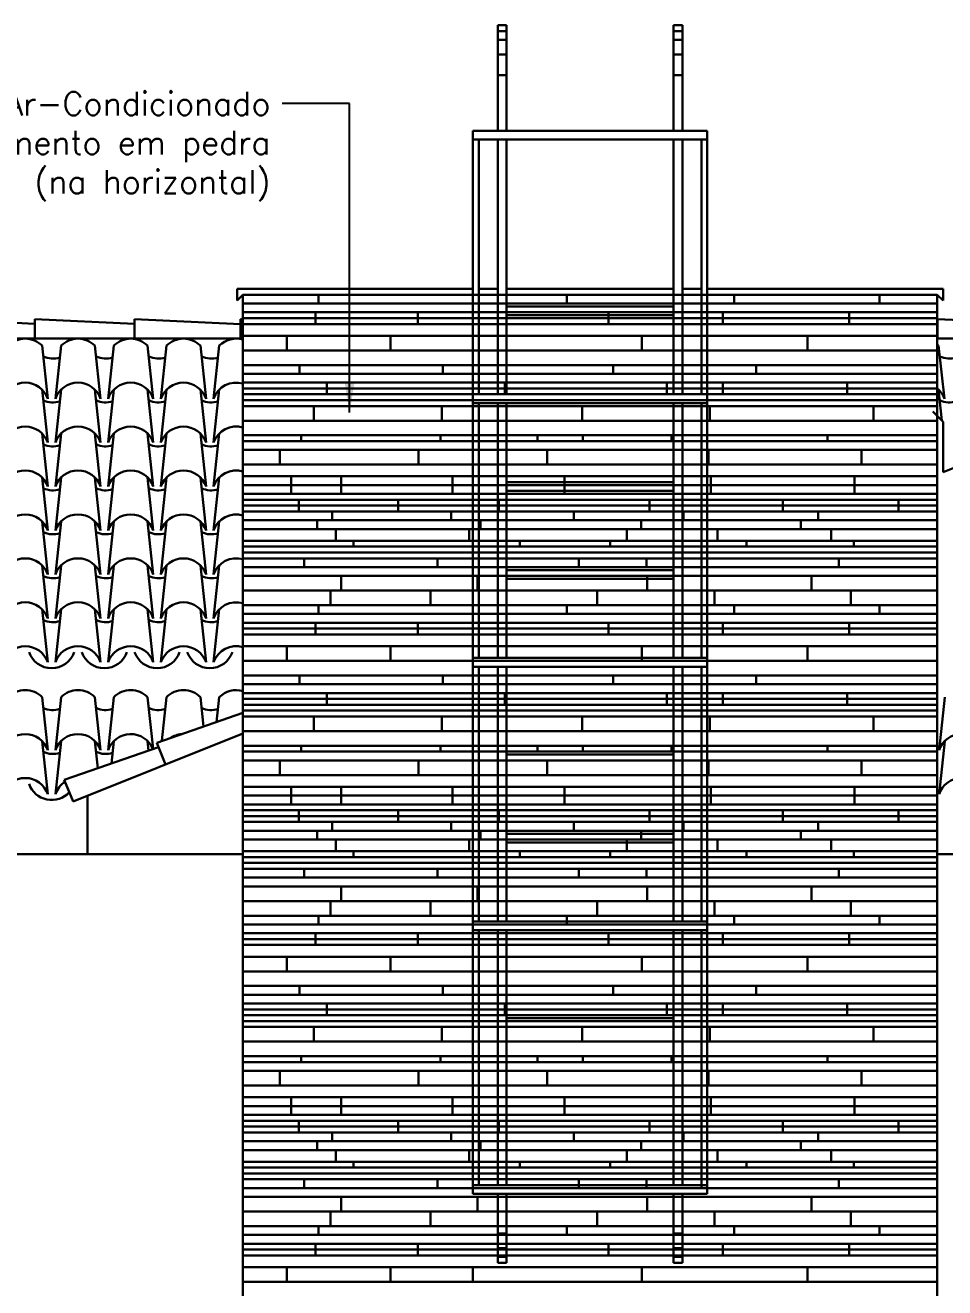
# Model space of a CAD drawing. Header units: millimetres. Extents: x -4228 to 27092, y -6721 to 984.
# Drawn here: x 23164.2 to 23478.1, y -2393 to -1962 of the extents above; entities that cross this region are included whole.
import ezdxf

# ---------------------------------------------------------------- set-up
doc = ezdxf.new("R2010")
doc.units = ezdxf.units.MM
doc.header["$LTSCALE"] = 50
for name, color, linetype in [('estruturametalica', 2, 'Continuous'), ('PAREDES3', 2, 'Continuous'), ('pedras', 2, 'Continuous'), ('PENA24', 24, 'Continuous'), ('PENA_01', 3, 'Continuous'), ('QLEADER', 7, 'Continuous'), ('telhas', 3, 'Continuous')]:
    doc.layers.add(name, color=color, linetype=linetype)
doc.styles.add('ROMANS', font='romans.shx')
doc.dimstyles.new('LEADER_50', dxfattribs={"dimscale": 0, "dimtxt": 8, "dimasz": 10, "dimexe": 10, "dimexo": 5, "dimgap": 4, "dimtad": 0, "dimdec": 0, "dimzin": 1, "dimdsep": 46, "dimtxsty": 'ROMANS', "dimcen": 10, "dimdle": 10, "dimclrd": 9, "dimclre": 9, "dimclrt": 7, "dimaunit": 1, "dimadec": 0, "dimazin": 0, "dimtm": 1e-09, "dimtfac": 1, "dimtdec": 0, "dimtmove": 2, "dimatfit": 3, "dimfxl": 1, "dimtolj": 1, "dimtzin": 0, "dimarcsym": 0})

msp = doc.modelspace()

# ---------------------------------------------------------------- linework, layer by layer
at = {"layer": 'estruturametalica', "color": 3, "linetype": 'Continuous', "lineweight": 30}
for p, q in [((23477.52, -2097.35), (23473.99, -2093.81)), ((23477.52, -2097.35), (23477.52, -2114.55)), ((23492.66, -2108.49), (23477.52, -2114.55))]:
    msp.add_line(p, q, dxfattribs=at)
at = {"layer": 'PAREDES3', "color": 3, "linetype": 'Continuous', "lineweight": 30}
for p, q in [((23236.52, -2051.96), (23317.02, -2051.96)), ((23238.52, -2053.96), (23238.52, -2244.96)), ((23238.52, -2053.96), (23317.02, -2053.96)), ((23319.02, -2051.96), (23325.52, -2051.96)), ((23319.02, -2053.96), (23325.52, -2053.96)), ((23328.52, -2051.96), (23385.52, -2051.96)), ((23328.52, -2053.96), (23385.52, -2053.96)), ((23388.52, -2051.96), (23395.02, -2051.96)), ((23388.52, -2053.96), (23395.02, -2053.96)), ((23397.02, -2051.96), (23477.52, -2051.96)), ((23397.02, -2053.96), (23475.52, -2053.96)), ((23475.52, -2053.96), (23475.52, -2416.42)), ((23238.52, -2244.96), (23238.52, -2478.85)), ((23475.52, -2244.96), (24080.52, -2244.96))]:
    msp.add_line(p, q, dxfattribs=at)
at = {"layer": 'pedras', "color": 53, "linetype": 'Continuous', "lineweight": 30}
for p, q in [((23238.52, -2053.96), (23475.52, -2053.96)), ((23264.32, -2056.96), (23264.32, -2053.96)), ((23349.09, -2056.96), (23349.09, -2053.96)), ((23406.2, -2056.96), (23406.2, -2053.96)), ((23455.82, -2056.96), (23455.82, -2053.96)), ((23238.52, -2056.96), (23475.52, -2056.96)), ((23238.52, -2059.96), (23475.52, -2059.96)), ((23263.29, -2063.96), (23263.29, -2059.96)), ((23298.18, -2063.96), (23298.18, -2059.96)), ((23363.3, -2063.96), (23363.3, -2059.96)), ((23402.33, -2063.96), (23402.33, -2059.96)), ((23445.49, -2063.96), (23445.49, -2059.96)), ((23238.52, -2061.96), (23475.52, -2061.96)), ((23238.52, -2063.96), (23475.52, -2063.96)), ((23238.52, -2067.96), (23475.52, -2067.96)), ((23253.47, -2072.96), (23253.47, -2067.96)), ((23288.87, -2072.96), (23288.87, -2067.96)), ((23317.04, -2072.96), (23317.04, -2067.96)), ((23374.67, -2072.96), (23374.67, -2067.96)), ((23431.27, -2072.96), (23431.27, -2067.96)), ((23238.52, -2072.96), (23475.52, -2072.96)), ((23238.52, -2077.96), (23475.52, -2077.96)), ((23238.52, -2080.96), (23475.52, -2080.96)), ((23257.86, -2080.96), (23257.86, -2077.96)), ((23306.71, -2080.96), (23306.71, -2077.96)), ((23364.85, -2080.96), (23364.85, -2077.96)), ((23413.7, -2080.96), (23413.7, -2077.96)), ((23238.52, -2083.96), (23475.52, -2083.96)), ((23238.52, -2085.96), (23475.52, -2085.96)), ((23267.16, -2087.96), (23267.16, -2083.96)), ((23327.9, -2087.96), (23327.9, -2083.96)), ((23383.2, -2087.96), (23383.2, -2083.96)), ((23402.33, -2087.96), (23402.33, -2083.96)), ((23444.71, -2087.96), (23444.71, -2083.96)), ((23238.52, -2087.96), (23475.52, -2087.96)), ((23238.52, -2089.96), (23475.52, -2089.96)), ((23238.52, -2091.96), (23475.52, -2091.96)), ((23262.77, -2096.96), (23262.77, -2091.96)), ((23306.45, -2096.96), (23306.45, -2091.96)), ((23354.26, -2096.96), (23354.26, -2091.96)), ((23397.93, -2096.96), (23397.93, -2091.96)), ((23453.76, -2096.96), (23453.76, -2091.96)), ((23238.52, -2096.96), (23475.52, -2096.96)), ((23238.52, -2101.96), (23475.52, -2101.96)), ((23258.38, -2103.96), (23258.38, -2101.96)), ((23305.93, -2103.96), (23305.93, -2101.96)), ((23339.01, -2103.96), (23339.01, -2101.96)), ((23354.52, -2103.96), (23354.52, -2101.96)), ((23384.75, -2103.96), (23384.75, -2101.96)), ((23437.99, -2103.96), (23437.99, -2101.96)), ((23238.52, -2103.96), (23475.52, -2103.96)), ((23238.52, -2106.96), (23475.52, -2106.96)), ((23251.14, -2111.96), (23251.14, -2106.96)), ((23298.44, -2111.96), (23298.44, -2106.96)), ((23342.37, -2111.96), (23342.37, -2106.96)), ((23397.42, -2111.96), (23397.42, -2106.96)), ((23449.62, -2111.96), (23449.62, -2106.96)), ((23238.52, -2111.96), (23475.52, -2111.96)), ((23238.52, -2115.96), (23475.52, -2115.96)), ((23255.02, -2121.96), (23255.02, -2115.96)), ((23272.08, -2121.96), (23272.08, -2115.96)), ((23310.07, -2121.96), (23310.07, -2115.96)), ((23348.31, -2121.96), (23348.31, -2115.96)), ((23398.19, -2121.96), (23398.19, -2115.96)), ((23447.3, -2121.96), (23447.3, -2115.96)), ((23238.52, -2118.96), (23475.52, -2118.96)), ((23238.52, -2121.96), (23475.52, -2121.96)), ((23238.52, -2123.96), (23475.52, -2123.96)), ((23257.6, -2127.96), (23257.6, -2123.96)), ((23291.46, -2127.96), (23291.46, -2123.96)), ((23325.83, -2127.96), (23325.83, -2123.96)), ((23377.26, -2127.96), (23377.26, -2123.96)), ((23422.74, -2127.96), (23422.74, -2123.96)), ((23462.28, -2127.96), (23462.28, -2123.96)), ((23238.52, -2125.96), (23475.52, -2125.96)), ((23238.52, -2127.96), (23475.52, -2127.96)), ((23268.97, -2130.96), (23268.97, -2127.96)), ((23309.55, -2130.96), (23309.55, -2127.96)), ((23351.42, -2130.96), (23351.42, -2127.96)), ((23388.89, -2130.96), (23388.89, -2127.96)), ((23434.89, -2130.96), (23434.89, -2127.96)), ((23238.52, -2130.96), (23475.52, -2130.96)), ((23263.81, -2133.96), (23263.81, -2130.96)), ((23319.63, -2133.96), (23319.63, -2130.96)), ((23374.42, -2133.96), (23374.42, -2130.96)), ((23428.95, -2133.96), (23428.95, -2130.96)), ((23238.52, -2133.96), (23475.52, -2133.96)), ((23270.27, -2137.96), (23270.27, -2133.96)), ((23315.75, -2137.96), (23315.75, -2133.96)), ((23369.51, -2137.96), (23369.51, -2133.96)), ((23400.52, -2137.96), (23400.52, -2133.96)), ((23439.28, -2137.96), (23439.28, -2133.96)), ((23238.52, -2137.96), (23475.52, -2137.96)), ((23238.52, -2139.96), (23475.52, -2139.96)), ((23238.52, -2141.96), (23475.52, -2141.96)), ((23276.21, -2139.96), (23276.21, -2137.96)), ((23333.07, -2139.96), (23333.07, -2137.96)), ((23363.82, -2139.96), (23363.82, -2137.96)), ((23410.34, -2139.96), (23410.34, -2137.96)), ((23447.04, -2139.96), (23447.04, -2137.96)), ((23238.52, -2143.96), (23475.52, -2143.96)), ((23259.41, -2146.96), (23259.41, -2143.96)), ((23304.9, -2146.96), (23304.9, -2143.96)), ((23353.22, -2146.96), (23353.22, -2143.96)), ((23376.23, -2146.96), (23376.23, -2143.96)), ((23395.09, -2146.96), (23395.09, -2143.96)), ((23441.87, -2146.96), (23441.87, -2143.96)), ((23238.52, -2146.96), (23475.52, -2146.96)), ((23238.52, -2149.96), (23475.52, -2149.96)), ((23272.08, -2154.96), (23272.08, -2149.96)), ((23318.59, -2154.96), (23318.59, -2149.96)), ((23376.48, -2154.96), (23376.48, -2149.96)), ((23432.56, -2154.96), (23432.56, -2149.96)), ((23238.52, -2154.96), (23475.52, -2154.96)), ((23268.46, -2159.96), (23268.46, -2154.96)), ((23302.57, -2159.96), (23302.57, -2154.96)), ((23359.43, -2159.96), (23359.43, -2154.96)), ((23399.48, -2159.96), (23399.48, -2154.96)), ((23446, -2159.96), (23446, -2154.96)), ((23238.52, -2159.96), (23475.52, -2159.96)), ((23238.52, -2162.96), (23475.52, -2162.96)), ((23264.32, -2162.96), (23264.32, -2159.96)), ((23349.09, -2162.96), (23349.09, -2159.96)), ((23406.2, -2162.96), (23406.2, -2159.96)), ((23455.82, -2162.96), (23455.82, -2159.96)), ((23238.52, -2165.96), (23475.52, -2165.96)), ((23238.52, -2167.96), (23475.52, -2167.96)), ((23263.29, -2169.96), (23263.29, -2165.96)), ((23298.18, -2169.96), (23298.18, -2165.96)), ((23363.3, -2169.96), (23363.3, -2165.96)), ((23402.33, -2169.96), (23402.33, -2165.96)), ((23445.49, -2169.96), (23445.49, -2165.96)), ((23238.52, -2169.96), (23475.52, -2169.96)), ((23238.52, -2173.96), (23475.52, -2173.96)), ((23253.47, -2178.96), (23253.47, -2173.96)), ((23288.87, -2178.96), (23288.87, -2173.96)), ((23317.04, -2178.96), (23317.04, -2173.96)), ((23374.67, -2178.96), (23374.67, -2173.96)), ((23431.27, -2178.96), (23431.27, -2173.96)), ((23238.52, -2178.96), (23475.52, -2178.96)), ((23238.52, -2183.96), (23475.52, -2183.96)), ((23257.86, -2186.96), (23257.86, -2183.96)), ((23306.71, -2186.96), (23306.71, -2183.96)), ((23364.85, -2186.96), (23364.85, -2183.96)), ((23413.7, -2186.96), (23413.7, -2183.96)), ((23238.52, -2186.96), (23475.52, -2186.96)), ((23238.52, -2189.96), (23475.52, -2189.96)), ((23238.52, -2191.96), (23475.52, -2191.96)), ((23267.16, -2193.96), (23267.16, -2189.96)), ((23327.9, -2193.96), (23327.9, -2189.96)), ((23383.2, -2193.96), (23383.2, -2189.96)), ((23402.33, -2193.96), (23402.33, -2189.96)), ((23444.71, -2193.96), (23444.71, -2189.96)), ((23238.52, -2193.96), (23475.52, -2193.96)), ((23238.52, -2195.96), (23475.52, -2195.96)), ((23238.52, -2197.96), (23475.52, -2197.96)), ((23262.77, -2202.96), (23262.77, -2197.96)), ((23306.45, -2202.96), (23306.45, -2197.96)), ((23354.26, -2202.96), (23354.26, -2197.96)), ((23397.93, -2202.96), (23397.93, -2197.96)), ((23453.76, -2202.96), (23453.76, -2197.96)), ((23238.52, -2202.96), (23475.52, -2202.96)), ((23238.52, -2207.96), (23475.52, -2207.96)), ((23238.52, -2209.96), (23475.52, -2209.96)), ((23258.38, -2209.96), (23258.38, -2207.96)), ((23305.93, -2209.96), (23305.93, -2207.96)), ((23339.01, -2209.96), (23339.01, -2207.96)), ((23354.52, -2209.96), (23354.52, -2207.96)), ((23384.75, -2209.96), (23384.75, -2207.96)), ((23437.99, -2209.96), (23437.99, -2207.96)), ((23238.52, -2212.96), (23475.52, -2212.96)), ((23251.14, -2217.96), (23251.14, -2212.96)), ((23298.44, -2217.96), (23298.44, -2212.96)), ((23342.37, -2217.96), (23342.37, -2212.96)), ((23397.42, -2217.96), (23397.42, -2212.96)), ((23449.62, -2217.96), (23449.62, -2212.96)), ((23238.52, -2217.96), (23475.52, -2217.96)), ((23238.52, -2221.96), (23475.52, -2221.96)), ((23255.02, -2227.96), (23255.02, -2221.96)), ((23272.08, -2227.96), (23272.08, -2221.96)), ((23310.07, -2227.96), (23310.07, -2221.96)), ((23348.31, -2227.96), (23348.31, -2221.96)), ((23398.19, -2227.96), (23398.19, -2221.96)), ((23447.3, -2227.96), (23447.3, -2221.96)), ((23238.52, -2224.96), (23475.52, -2224.96)), ((23238.52, -2227.96), (23475.52, -2227.96)), ((23238.52, -2229.96), (23475.52, -2229.96)), ((23238.52, -2231.96), (23475.52, -2231.96)), ((23257.6, -2233.96), (23257.6, -2229.96)), ((23291.46, -2233.96), (23291.46, -2229.96)), ((23325.83, -2233.96), (23325.83, -2229.96)), ((23377.26, -2233.96), (23377.26, -2229.96)), ((23422.74, -2233.96), (23422.74, -2229.96)), ((23462.28, -2233.96), (23462.28, -2229.96)), ((23238.52, -2233.96), (23475.52, -2233.96)), ((23238.52, -2236.96), (23475.52, -2236.96)), ((23263.81, -2239.96), (23263.81, -2236.96)), ((23268.97, -2236.96), (23268.97, -2233.96)), ((23309.55, -2236.96), (23309.55, -2233.96)), ((23319.63, -2239.96), (23319.63, -2236.96)), ((23351.42, -2236.96), (23351.42, -2233.96)), ((23374.42, -2239.96), (23374.42, -2236.96)), ((23388.89, -2236.96), (23388.89, -2233.96)), ((23428.95, -2239.96), (23428.95, -2236.96)), ((23434.89, -2236.96), (23434.89, -2233.96)), ((23238.52, -2239.96), (23475.52, -2239.96)), ((23270.27, -2243.96), (23270.27, -2239.96)), ((23315.75, -2243.96), (23315.75, -2239.96)), ((23369.51, -2243.96), (23369.51, -2239.96)), ((23400.52, -2243.96), (23400.52, -2239.96)), ((23439.28, -2243.96), (23439.28, -2239.96)), ((23238.52, -2243.96), (23475.52, -2243.96)), ((23276.21, -2245.96), (23276.21, -2243.96)), ((23333.07, -2245.96), (23333.07, -2243.96)), ((23363.82, -2245.96), (23363.82, -2243.96)), ((23410.34, -2245.96), (23410.34, -2243.96)), ((23447.04, -2245.96), (23447.04, -2243.96)), ((23238.52, -2245.96), (23475.52, -2245.96)), ((23238.52, -2247.96), (23475.52, -2247.96)), ((23238.52, -2249.96), (23475.52, -2249.96)), ((23238.52, -2252.96), (23475.52, -2252.96)), ((23259.41, -2252.96), (23259.41, -2249.96)), ((23304.9, -2252.96), (23304.9, -2249.96)), ((23353.22, -2252.96), (23353.22, -2249.96)), ((23376.23, -2252.96), (23376.23, -2249.96)), ((23395.09, -2252.96), (23395.09, -2249.96)), ((23441.87, -2252.96), (23441.87, -2249.96)), ((23238.52, -2255.96), (23475.52, -2255.96)), ((23272.08, -2260.96), (23272.08, -2255.96)), ((23318.59, -2260.96), (23318.59, -2255.96)), ((23376.48, -2260.96), (23376.48, -2255.96)), ((23432.56, -2260.96), (23432.56, -2255.96)), ((23238.52, -2260.96), (23475.52, -2260.96)), ((23268.46, -2265.96), (23268.46, -2260.96)), ((23302.57, -2265.96), (23302.57, -2260.96)), ((23359.43, -2265.96), (23359.43, -2260.96)), ((23399.48, -2265.96), (23399.48, -2260.96)), ((23446, -2265.96), (23446, -2260.96)), ((23238.52, -2265.96), (23475.52, -2265.96)), ((23264.32, -2268.96), (23264.32, -2265.96)), ((23349.09, -2268.96), (23349.09, -2265.96)), ((23406.2, -2268.96), (23406.2, -2265.96)), ((23455.82, -2268.96), (23455.82, -2265.96)), ((23238.52, -2268.96), (23475.52, -2268.96)), ((23238.52, -2271.96), (23475.52, -2271.96)), ((23238.52, -2273.96), (23475.52, -2273.96)), ((23263.29, -2275.96), (23263.29, -2271.96)), ((23298.18, -2275.96), (23298.18, -2271.96)), ((23363.3, -2275.96), (23363.3, -2271.96)), ((23402.33, -2275.96), (23402.33, -2271.96)), ((23445.49, -2275.96), (23445.49, -2271.96)), ((23238.52, -2275.96), (23475.52, -2275.96)), ((23238.52, -2279.96), (23475.52, -2279.96)), ((23253.47, -2284.96), (23253.47, -2279.96)), ((23288.87, -2284.96), (23288.87, -2279.96)), ((23317.04, -2284.96), (23317.04, -2279.96)), ((23374.67, -2284.96), (23374.67, -2279.96)), ((23431.27, -2284.96), (23431.27, -2279.96)), ((23238.52, -2284.96), (23475.52, -2284.96)), ((23238.52, -2289.96), (23475.52, -2289.96)), ((23238.52, -2292.96), (23475.52, -2292.96)), ((23257.86, -2292.96), (23257.86, -2289.96)), ((23306.71, -2292.96), (23306.71, -2289.96)), ((23364.85, -2292.96), (23364.85, -2289.96)), ((23413.7, -2292.96), (23413.7, -2289.96)), ((23238.52, -2295.96), (23475.52, -2295.96)), ((23267.16, -2299.96), (23267.16, -2295.96)), ((23327.9, -2299.96), (23327.9, -2295.96)), ((23383.2, -2299.96), (23383.2, -2295.96)), ((23402.33, -2299.96), (23402.33, -2295.96)), ((23444.71, -2299.96), (23444.71, -2295.96)), ((23238.52, -2297.96), (23475.52, -2297.96)), ((23238.52, -2299.96), (23475.52, -2299.96)), ((23238.52, -2301.96), (23475.52, -2301.96)), ((23238.52, -2303.96), (23475.52, -2303.96)), ((23262.77, -2308.96), (23262.77, -2303.96)), ((23306.45, -2308.96), (23306.45, -2303.96)), ((23354.26, -2308.96), (23354.26, -2303.96)), ((23397.93, -2308.96), (23397.93, -2303.96)), ((23453.76, -2308.96), (23453.76, -2303.96)), ((23238.52, -2308.96), (23475.52, -2308.96)), ((23238.52, -2313.96), (23475.52, -2313.96)), ((23258.38, -2315.96), (23258.38, -2313.96)), ((23305.93, -2315.96), (23305.93, -2313.96)), ((23339.01, -2315.96), (23339.01, -2313.96)), ((23354.52, -2315.96), (23354.52, -2313.96)), ((23384.75, -2315.96), (23384.75, -2313.96)), ((23437.99, -2315.96), (23437.99, -2313.96)), ((23238.52, -2315.96), (23475.52, -2315.96)), ((23238.52, -2318.96), (23475.52, -2318.96)), ((23251.14, -2323.96), (23251.14, -2318.96)), ((23298.44, -2323.96), (23298.44, -2318.96)), ((23342.37, -2323.96), (23342.37, -2318.96)), ((23397.42, -2323.96), (23397.42, -2318.96)), ((23449.62, -2323.96), (23449.62, -2318.96)), ((23238.52, -2323.96), (23475.52, -2323.96)), ((23238.52, -2327.96), (23475.52, -2327.96)), ((23238.52, -2330.96), (23475.52, -2330.96)), ((23255.02, -2333.96), (23255.02, -2327.96)), ((23272.08, -2333.96), (23272.08, -2327.96)), ((23310.07, -2333.96), (23310.07, -2327.96)), ((23348.31, -2333.96), (23348.31, -2327.96)), ((23398.19, -2333.96), (23398.19, -2327.96)), ((23447.3, -2333.96), (23447.3, -2327.96)), ((23238.52, -2333.96), (23475.52, -2333.96)), ((23238.52, -2335.96), (23475.52, -2335.96)), ((23257.6, -2339.96), (23257.6, -2335.96)), ((23291.46, -2339.96), (23291.46, -2335.96)), ((23325.83, -2339.96), (23325.83, -2335.96)), ((23377.26, -2339.96), (23377.26, -2335.96)), ((23422.74, -2339.96), (23422.74, -2335.96)), ((23462.28, -2339.96), (23462.28, -2335.96)), ((23238.52, -2337.96), (23475.52, -2337.96)), ((23238.52, -2339.96), (23475.52, -2339.96)), ((23268.97, -2342.96), (23268.97, -2339.96)), ((23309.55, -2342.96), (23309.55, -2339.96)), ((23351.42, -2342.96), (23351.42, -2339.96)), ((23388.89, -2342.96), (23388.89, -2339.96)), ((23434.89, -2342.96), (23434.89, -2339.96)), ((23238.52, -2342.96), (23475.52, -2342.96)), ((23263.81, -2345.96), (23263.81, -2342.96)), ((23319.63, -2345.96), (23319.63, -2342.96)), ((23374.42, -2345.96), (23374.42, -2342.96)), ((23428.95, -2345.96), (23428.95, -2342.96)), ((23238.52, -2345.96), (23475.52, -2345.96)), ((23270.27, -2349.96), (23270.27, -2345.96)), ((23315.75, -2349.96), (23315.75, -2345.96)), ((23369.51, -2349.96), (23369.51, -2345.96)), ((23400.52, -2349.96), (23400.52, -2345.96)), ((23439.28, -2349.96), (23439.28, -2345.96)), ((23238.52, -2349.96), (23475.52, -2349.96)), ((23238.52, -2351.96), (23475.52, -2351.96)), ((23276.21, -2351.96), (23276.21, -2349.96)), ((23333.07, -2351.96), (23333.07, -2349.96)), ((23363.82, -2351.96), (23363.82, -2349.96)), ((23410.34, -2351.96), (23410.34, -2349.96)), ((23447.04, -2351.96), (23447.04, -2349.96)), ((23238.52, -2353.96), (23475.52, -2353.96)), ((23238.52, -2355.96), (23475.52, -2355.96)), ((23259.41, -2358.96), (23259.41, -2355.96)), ((23304.9, -2358.96), (23304.9, -2355.96)), ((23353.22, -2358.96), (23353.22, -2355.96)), ((23376.23, -2358.96), (23376.23, -2355.96)), ((23395.09, -2358.96), (23395.09, -2355.96)), ((23441.87, -2358.96), (23441.87, -2355.96)), ((23238.52, -2358.96), (23475.52, -2358.96)), ((23238.52, -2361.96), (23475.52, -2361.96)), ((23272.08, -2366.96), (23272.08, -2361.96)), ((23318.59, -2366.96), (23318.59, -2361.96)), ((23376.48, -2366.96), (23376.48, -2361.96)), ((23432.56, -2366.96), (23432.56, -2361.96)), ((23238.52, -2366.96), (23475.52, -2366.96)), ((23268.46, -2371.96), (23268.46, -2366.96)), ((23302.57, -2371.96), (23302.57, -2366.96)), ((23359.43, -2371.96), (23359.43, -2366.96)), ((23399.48, -2371.96), (23399.48, -2366.96)), ((23446, -2371.96), (23446, -2366.96)), ((23238.52, -2371.96), (23475.52, -2371.96)), ((23264.32, -2374.96), (23264.32, -2371.96)), ((23349.09, -2374.96), (23349.09, -2371.96)), ((23406.2, -2374.96), (23406.2, -2371.96)), ((23455.82, -2374.96), (23455.82, -2371.96)), ((23238.52, -2374.96), (23475.52, -2374.96)), ((23238.52, -2377.96), (23475.52, -2377.96)), ((23263.29, -2381.96), (23263.29, -2377.96)), ((23298.18, -2381.96), (23298.18, -2377.96)), ((23363.3, -2381.96), (23363.3, -2377.96)), ((23402.33, -2381.96), (23402.33, -2377.96)), ((23445.49, -2381.96), (23445.49, -2377.96)), ((23238.52, -2379.96), (23475.52, -2379.96)), ((23238.52, -2381.96), (23475.52, -2381.96)), ((23238.52, -2385.96), (23475.52, -2385.96)), ((23253.47, -2390.96), (23253.47, -2385.96)), ((23288.87, -2390.96), (23288.87, -2385.96)), ((23317.04, -2390.96), (23317.04, -2385.96)), ((23374.67, -2390.96), (23374.67, -2385.96)), ((23431.27, -2390.96), (23431.27, -2385.96)), ((23238.52, -2390.96), (23475.52, -2390.96))]:
    msp.add_line(p, q, dxfattribs=at)
at = {"layer": 'PENA24', "color": 3, "lineweight": 30}
for p, q in [((23169.98, -2071.35), (23171.92, -2089.46)), ((23176.46, -2071.35), (23174.52, -2089.46)), ((23187.98, -2071.35), (23189.92, -2089.46)), ((23194.46, -2071.35), (23192.52, -2089.46)), ((23205.98, -2071.35), (23207.92, -2089.46)), ((23212.46, -2071.35), (23210.52, -2089.46)), ((23223.98, -2071.35), (23225.92, -2089.46)), ((23230.46, -2071.35), (23228.52, -2089.46)), ((23475.98, -2071.35), (23477.92, -2089.46)), ((23169.98, -2086.35), (23171.92, -2104.46)), ((23176.46, -2086.35), (23174.52, -2104.46)), ((23187.98, -2086.35), (23189.92, -2104.46)), ((23194.46, -2086.35), (23192.52, -2104.46)), ((23205.98, -2086.35), (23207.92, -2104.46)), ((23212.46, -2086.35), (23210.52, -2104.46)), ((23223.98, -2086.35), (23225.92, -2104.46)), ((23230.46, -2086.35), (23228.52, -2104.46)), ((23475.98, -2086.35), (23477.12, -2096.94)), ((23169.98, -2101.35), (23171.92, -2119.46)), ((23176.46, -2101.35), (23174.52, -2119.46)), ((23187.98, -2101.35), (23189.92, -2119.46)), ((23194.46, -2101.35), (23192.52, -2119.46)), ((23205.98, -2101.35), (23207.92, -2119.46)), ((23212.46, -2101.35), (23210.52, -2119.46)), ((23223.98, -2101.35), (23225.92, -2119.46)), ((23230.46, -2101.35), (23228.52, -2119.46)), ((23169.98, -2116.35), (23171.92, -2134.46)), ((23176.46, -2116.35), (23174.52, -2134.46)), ((23187.98, -2116.35), (23189.92, -2134.46)), ((23194.46, -2116.35), (23192.52, -2134.46)), ((23205.98, -2116.35), (23207.92, -2134.46)), ((23212.46, -2116.35), (23210.52, -2134.46)), ((23223.98, -2116.35), (23225.92, -2134.46)), ((23230.46, -2116.35), (23228.52, -2134.46)), ((23169.98, -2131.35), (23171.92, -2149.46)), ((23176.46, -2131.35), (23174.52, -2149.46)), ((23187.98, -2131.35), (23189.92, -2149.46)), ((23194.46, -2131.35), (23192.52, -2149.46)), ((23205.98, -2131.35), (23207.92, -2149.46)), ((23212.46, -2131.35), (23210.52, -2149.46)), ((23223.98, -2131.35), (23225.92, -2149.46)), ((23230.46, -2131.35), (23228.52, -2149.46)), ((23169.98, -2146.35), (23171.92, -2164.46)), ((23176.46, -2146.35), (23174.52, -2164.46)), ((23187.98, -2146.35), (23189.92, -2164.46)), ((23194.46, -2146.35), (23192.52, -2164.46)), ((23205.98, -2146.35), (23207.92, -2164.46)), ((23212.46, -2146.35), (23210.52, -2164.46)), ((23223.98, -2146.35), (23225.92, -2164.46)), ((23230.46, -2146.35), (23228.52, -2164.46)), ((23169.98, -2161.35), (23171.92, -2179.46)), ((23176.46, -2161.35), (23174.52, -2179.46)), ((23187.98, -2161.35), (23189.92, -2179.46)), ((23194.46, -2161.35), (23192.52, -2179.46)), ((23205.98, -2161.35), (23207.92, -2179.46)), ((23212.46, -2161.35), (23210.52, -2179.46)), ((23223.98, -2161.35), (23225.92, -2179.46)), ((23230.46, -2161.35), (23228.52, -2179.46)), ((23169.98, -2191.35), (23171.92, -2209.46)), ((23176.46, -2191.35), (23174.52, -2209.46)), ((23187.98, -2191.35), (23189.92, -2209.46)), ((23194.46, -2191.35), (23192.52, -2209.46)), ((23205.98, -2191.35), (23207.88, -2209.05)), ((23212.46, -2191.35), (23210.86, -2206.31)), ((23223.98, -2191.35), (23225.06, -2201.4)), ((23230.46, -2191.35), (23229.55, -2199.84)), ((23478.06, -2191.35), (23476.12, -2209.46)), ((23169.98, -2206.35), (23171.92, -2224.46)), ((23176.46, -2206.35), (23174.52, -2224.46)), ((23187.98, -2206.35), (23188.97, -2215.59)), ((23194.46, -2206.35), (23193.64, -2213.97)), ((23205.98, -2206.35), (23206.33, -2209.58)), ((23478.06, -2206.35), (23476.12, -2224.46))]:
    msp.add_line(p, q, dxfattribs=at)
for centre, radius, start, end in [((23164.22, -2077.1), 8.14, 44.9328, 135.0672), ((23182.22, -2077.1), 8.14, 44.9328, 135.0672), ((23200.22, -2077.1), 8.14, 44.9328, 135.0672), ((23218.22, -2077.1), 8.14, 44.9328, 135.0672), ((23236.22, -2077.1), 8.14, 73.5872, 135.0672), ((23470.22, -2077.1), 8.14, 44.9328, 49.375), ((23173.65, -2068.32), 7.44, 243.9234, 288.6886), ((23191.65, -2068.32), 7.44, 243.9234, 288.6886), ((23209.65, -2068.32), 7.44, 243.9234, 288.6886), ((23227.65, -2068.32), 7.44, 243.9234, 288.6886), ((23479.65, -2068.32), 7.44, 243.9234, 288.6886), ((23164.22, -2092.1), 8.14, 18.9246, 161.0754), ((23182.22, -2092.1), 8.14, 18.9246, 161.0754), ((23200.22, -2092.1), 8.14, 18.9246, 161.0754), ((23218.22, -2092.1), 8.14, 18.9246, 161.0754), ((23236.22, -2092.1), 8.14, 73.5872, 161.0754), ((23470.22, -2092.1), 8.14, 18.9246, 49.375), ((23173.65, -2083.32), 7.44, 243.9234, 288.6886), ((23173.65, -2083.32), 7.44, 243.9234, 288.6886), ((23191.65, -2083.32), 7.44, 243.9234, 288.6886), ((23191.65, -2083.32), 7.44, 243.9234, 288.6886), ((23209.65, -2083.32), 7.44, 243.9234, 288.6886), ((23209.65, -2083.32), 7.44, 243.9234, 288.6886), ((23227.65, -2083.32), 7.44, 243.9234, 288.6886), ((23227.65, -2083.32), 7.44, 243.9234, 288.6886), ((23479.65, -2083.32), 7.44, 243.9234, 288.6886), ((23164.22, -2107.1), 8.14, 18.9246, 161.0754), ((23182.22, -2107.1), 8.14, 18.9246, 161.0754), ((23200.22, -2107.1), 8.14, 18.9246, 161.0754), ((23218.22, -2107.1), 8.14, 18.9246, 161.0754), ((23236.22, -2107.1), 8.14, 73.5872, 161.0754), ((23470.22, -2107.1), 8.14, 48.8653, 49.375), ((23173.65, -2098.32), 7.44, 243.9234, 288.6886), ((23173.65, -2098.32), 7.44, 243.9234, 288.6886), ((23191.65, -2098.32), 7.44, 243.9234, 288.6886), ((23191.65, -2098.32), 7.44, 243.9234, 288.6886), ((23209.65, -2098.32), 7.44, 243.9234, 288.6886), ((23209.65, -2098.32), 7.44, 243.9234, 288.6886), ((23227.65, -2098.32), 7.44, 243.9234, 288.6886), ((23227.65, -2098.32), 7.44, 243.9234, 288.6886), ((23164.22, -2122.1), 8.14, 18.9246, 161.0754), ((23182.22, -2122.1), 8.14, 18.9246, 161.0754), ((23200.22, -2122.1), 8.14, 18.9246, 161.0754), ((23218.22, -2122.1), 8.14, 18.9246, 161.0754), ((23236.22, -2122.1), 8.14, 73.5872, 161.0754), ((23173.65, -2113.32), 7.44, 243.9234, 288.6886), ((23173.65, -2113.32), 7.44, 243.9234, 288.6886), ((23191.65, -2113.32), 7.44, 243.9234, 288.6886), ((23191.65, -2113.32), 7.44, 243.9234, 288.6886), ((23209.65, -2113.32), 7.44, 243.9234, 288.6886), ((23209.65, -2113.32), 7.44, 243.9234, 288.6886), ((23227.65, -2113.32), 7.44, 243.9234, 288.6886), ((23227.65, -2113.32), 7.44, 243.9234, 288.6886), ((23164.22, -2137.1), 8.14, 18.9246, 161.0754), ((23182.22, -2137.1), 8.14, 18.9246, 161.0754), ((23200.22, -2137.1), 8.14, 18.9246, 161.0754), ((23218.22, -2137.1), 8.14, 18.9246, 161.0754), ((23236.22, -2137.1), 8.14, 73.5872, 161.0754), ((23173.65, -2128.32), 7.44, 243.9234, 288.6886), ((23173.65, -2128.32), 7.44, 243.9234, 288.6886), ((23191.65, -2128.32), 7.44, 243.9234, 288.6886), ((23191.65, -2128.32), 7.44, 243.9234, 288.6886), ((23209.65, -2128.32), 7.44, 243.9234, 288.6886), ((23209.65, -2128.32), 7.44, 243.9234, 288.6886), ((23227.65, -2128.32), 7.44, 243.9234, 288.6886), ((23227.65, -2128.32), 7.44, 243.9234, 288.6886), ((23164.22, -2152.1), 8.14, 18.9246, 161.0754), ((23182.22, -2152.1), 8.14, 18.9246, 161.0754), ((23200.22, -2152.1), 8.14, 18.9246, 161.0754), ((23218.22, -2152.1), 8.14, 18.9246, 161.0754), ((23236.22, -2152.1), 8.14, 73.5872, 161.0754), ((23173.65, -2143.32), 7.44, 243.9234, 288.6886), ((23173.65, -2143.32), 7.44, 243.9234, 288.6886), ((23191.65, -2143.32), 7.44, 243.9234, 288.6886), ((23191.65, -2143.32), 7.44, 243.9234, 288.6886), ((23209.65, -2143.32), 7.44, 243.9234, 288.6886), ((23209.65, -2143.32), 7.44, 243.9234, 288.6886), ((23227.65, -2143.32), 7.44, 243.9234, 288.6886), ((23227.65, -2143.32), 7.44, 243.9234, 288.6886), ((23164.22, -2167.1), 8.14, 18.9246, 161.0754), ((23182.22, -2167.1), 8.14, 18.9246, 161.0754), ((23200.22, -2167.1), 8.14, 18.9246, 161.0754), ((23218.22, -2167.1), 8.14, 18.9246, 161.0754), ((23236.22, -2167.1), 8.14, 73.5872, 161.0754), ((23173.65, -2158.32), 7.44, 243.9234, 288.6886), ((23173.65, -2158.32), 7.44, 243.9234, 288.6886), ((23191.65, -2158.32), 7.44, 243.9234, 288.6886), ((23191.65, -2158.32), 7.44, 243.9234, 288.6886), ((23209.65, -2158.32), 7.44, 243.9234, 288.6886), ((23209.65, -2158.32), 7.44, 243.9234, 288.6886), ((23227.65, -2158.32), 7.44, 243.9234, 288.6886), ((23227.65, -2158.32), 7.44, 243.9234, 288.6886), ((23164.22, -2182.1), 8.14, 18.9246, 161.0754), ((23173.22, -2173.32), 8.14, 198.9246, 341.0754), ((23182.22, -2182.1), 8.14, 18.9246, 161.0754), ((23191.22, -2173.32), 8.14, 198.9246, 341.0754), ((23200.22, -2182.1), 8.14, 18.9246, 161.0754), ((23209.22, -2173.32), 8.14, 198.9246, 341.0754), ((23218.22, -2182.1), 8.14, 18.9246, 161.0754), ((23227.22, -2173.32), 8.14, 198.9246, 341.0754), ((23236.22, -2182.1), 8.14, 73.5872, 161.0754), ((23164.22, -2197.1), 8.14, 44.9328, 135.0672), ((23182.22, -2197.1), 8.14, 44.9328, 135.0672), ((23200.22, -2197.1), 8.14, 44.9328, 135.0672), ((23218.22, -2197.1), 8.14, 44.9328, 135.0672), ((23236.22, -2197.1), 8.14, 73.5872, 135.0672), ((23173.65, -2188.32), 7.44, 243.9234, 288.6886), ((23173.65, -2188.32), 7.44, 243.9234, 288.6886), ((23191.65, -2188.32), 7.44, 243.9234, 288.6886), ((23191.65, -2188.32), 7.44, 243.9234, 288.6886), ((23209.65, -2188.32), 7.44, 243.9234, 288.6886), ((23209.65, -2188.32), 7.44, 243.9234, 288.6886), ((23227.65, -2188.32), 7.44, 243.9234, 288.6886), ((23227.65, -2188.32), 7.44, 243.9234, 288.6886), ((23164.22, -2212.1), 8.14, 18.9246, 161.0754), ((23182.22, -2212.1), 8.14, 18.9246, 161.0754), ((23200.22, -2212.1), 8.14, 21.786, 161.0754), ((23218.22, -2212.1), 8.14, 94.6884, 123.4618), ((23483.82, -2212.1), 8.14, 18.9246, 161.0754), ((23173.65, -2203.32), 7.44, 243.9234, 288.6886), ((23173.65, -2203.32), 7.44, 243.9234, 288.6886), ((23191.65, -2203.32), 7.44, 243.9234, 288.6886), ((23191.65, -2203.32), 7.44, 243.9234, 288.6886), ((23164.22, -2227.1), 8.14, 18.9246, 161.0754), ((23483.82, -2227.1), 8.14, 18.9246, 161.0754), ((23173.22, -2218.32), 8.14, 198.9246, 317.8071), ((23182.22, -2227.1), 8.14, 122.6095, 161.0754)]:
    msp.add_arc(centre, radius, start, end, dxfattribs=at)
at = {"layer": 'PENA_01', "linetype": 'Continuous', "lineweight": 30}
for p, q in [((23325.52, -1961.96), (23328.52, -1961.96)), ((23325.52, -1997.96), (23325.52, -1961.96)), ((23325.52, -1963.96), (23328.52, -1963.96)), ((23328.52, -1997.96), (23328.52, -1961.96)), ((23385.52, -1961.96), (23388.52, -1961.96)), ((23385.52, -1997.96), (23385.52, -1961.96)), ((23385.52, -1963.96), (23388.52, -1963.96)), ((23388.52, -1997.96), (23388.52, -1961.96)), ((23325.52, -1966.96), (23328.52, -1966.96)), ((23385.52, -1966.96), (23388.52, -1966.96)), ((23325.52, -1971.96), (23328.52, -1971.96)), ((23385.52, -1971.96), (23388.52, -1971.96)), ((23325.52, -1978.96), (23328.52, -1978.96)), ((23385.52, -1978.96), (23388.52, -1978.96)), ((23317.02, -1997.96), (23317.02, -2360.96)), ((23397.02, -1997.96), (23397.02, -2360.96)), ((23317.02, -2000.96), (23397.02, -2000.96)), ((23319.02, -2000.96), (23319.02, -2087.96)), ((23325.52, -2087.96), (23325.52, -2000.96)), ((23328.52, -2087.96), (23328.52, -2000.96)), ((23385.52, -2087.96), (23385.52, -2000.96)), ((23388.52, -2087.96), (23388.52, -2000.96)), ((23395.02, -2000.96), (23395.02, -2087.96)), ((23236.52, -2051.96), (23236.52, -2055.96)), ((23236.52, -2055.96), (23238.52, -2053.96)), ((23319.02, -2051.96), (23325.52, -2051.96)), ((23328.52, -2051.96), (23385.52, -2051.96)), ((23388.52, -2051.96), (23395.02, -2051.96)), ((23477.52, -2055.96), (23475.52, -2053.96)), ((23477.52, -2051.96), (23477.52, -2055.96)), ((23328.52, -2057.96), (23385.52, -2057.96)), ((23328.52, -2057.96), (23385.52, -2057.96)), ((23328.52, -2060.96), (23385.52, -2060.96)), ((23328.52, -2060.96), (23385.52, -2060.96)), ((23317.02, -2087.96), (23397.02, -2087.96)), ((23317.02, -2090.96), (23397.02, -2090.96)), ((23319.02, -2090.96), (23319.02, -2177.96)), ((23325.52, -2177.96), (23325.52, -2090.96)), ((23328.52, -2177.96), (23328.52, -2090.96)), ((23385.52, -2177.96), (23385.52, -2090.96)), ((23388.52, -2177.96), (23388.52, -2090.96)), ((23395.02, -2090.96), (23395.02, -2177.96)), ((23328.52, -2117.96), (23385.52, -2117.96)), ((23328.52, -2120.96), (23385.52, -2120.96)), ((23328.52, -2147.96), (23385.52, -2147.96)), ((23328.52, -2150.96), (23385.52, -2150.96)), ((23317.02, -2177.96), (23397.02, -2177.96)), ((23317.02, -2180.96), (23397.02, -2180.96)), ((23319.02, -2180.96), (23319.02, -2267.96)), ((23325.52, -2267.96), (23325.52, -2180.96)), ((23328.52, -2267.96), (23328.52, -2180.96)), ((23385.52, -2267.96), (23385.52, -2180.96)), ((23388.52, -2267.96), (23388.52, -2180.96)), ((23395.02, -2180.96), (23395.02, -2267.96)), ((23328.52, -2207.96), (23385.52, -2207.96)), ((23328.52, -2210.96), (23385.52, -2210.96)), ((23328.52, -2237.96), (23385.52, -2237.96)), ((23328.52, -2240.96), (23385.52, -2240.96)), ((23317.02, -2267.96), (23397.02, -2267.96)), ((23317.02, -2270.96), (23397.02, -2270.96)), ((23319.02, -2270.96), (23319.02, -2357.96)), ((23325.52, -2357.96), (23325.52, -2270.96)), ((23328.52, -2357.96), (23328.52, -2270.96)), ((23385.52, -2357.96), (23385.52, -2270.96)), ((23388.52, -2357.96), (23388.52, -2270.96)), ((23395.02, -2270.96), (23395.02, -2357.96)), ((23328.52, -2297.96), (23385.52, -2297.96)), ((23328.52, -2300.96), (23385.52, -2300.96)), ((23328.52, -2327.96), (23385.52, -2327.96)), ((23328.52, -2330.96), (23385.52, -2330.96)), ((23317.02, -2357.96), (23397.02, -2357.96)), ((23317.02, -2360.96), (23397.02, -2360.96)), ((23325.52, -2360.96), (23325.52, -2384.46)), ((23328.52, -2360.96), (23328.52, -2384.46)), ((23385.52, -2360.96), (23385.52, -2384.46)), ((23388.52, -2360.96), (23388.52, -2384.46)), ((23325.52, -2374.46), (23328.52, -2374.46)), ((23385.52, -2374.46), (23388.52, -2374.46)), ((23325.52, -2379.46), (23328.52, -2379.46)), ((23325.52, -2382.46), (23328.52, -2382.46)), ((23385.52, -2379.46), (23388.52, -2379.46)), ((23385.52, -2382.46), (23388.52, -2382.46)), ((23325.52, -2384.46), (23328.52, -2384.46)), ((23385.52, -2384.46), (23388.52, -2384.46))]:
    msp.add_line(p, q, dxfattribs=at)
at = {"layer": 'PENA_01', "color": 7, "linetype": 'Continuous', "lineweight": 30}
msp.add_line((23317.02, -1997.96), (23397.02, -1997.96), dxfattribs=at)
at = {"layer": 'telhas', "linetype": 'Continuous', "lineweight": 30}
for p, q in [((23167.52, -2063.89), (23133.52, -2062.27)), ((23201.52, -2063.89), (23167.52, -2062.27)), ((23167.52, -2062.27), (23167.52, -2068.96)), ((23237.64, -2063.99), (23201.52, -2062.27)), ((23201.52, -2062.27), (23201.52, -2068.96)), ((23238.52, -2062.32), (23237.64, -2062.27)), ((23237.64, -2062.27), (23237.64, -2068.96)), ((23475.64, -2063.89), (23475.52, -2063.89)), ((23509.64, -2063.89), (23475.64, -2062.27)), ((23475.64, -2062.27), (23475.64, -2068.96)), ((23238.52, -2068.96), (23065.52, -2068.96)), ((23554.4, -2068.96), (23475.52, -2068.96)), ((23238.52, -2196.74), (23209.12, -2206.91)), ((23180.52, -2226.96), (23238.52, -2203.76)), ((23180.52, -2226.96), (23238.52, -2203.76)), ((23209.72, -2208.41), (23177.55, -2219.53)), ((23209.12, -2206.91), (23212.09, -2214.34)), ((23177.55, -2219.53), (23180.52, -2226.96)), ((23185.52, -2244.96), (23185.52, -2224.96)), ((23185.52, -2244.96), (22675.52, -2244.96)), ((23185.52, -2244.96), (23238.52, -2244.96))]:
    msp.add_line(p, q, dxfattribs=at)

# ---------------------------------------------------------------- texts
at = {"layer": 'QLEADER', "color": 7, "linetype": 'Continuous', "lineweight": 30, "insert": (23247.9, -1984.72), "char_height": 8, "attachment_point": 3, "style": 'ROMANS'}
msp.add_mtext('Paredes do Ar-Condicionado\\Pcom revestimento em pedra\\PEsmeralda (na horizontal)', dxfattribs=at)

# ---------------------------------------------------------------- leaders
at = {"layer": 'QLEADER', "linetype": 'Continuous', "lineweight": 30, "annotation_type": 0, "has_hookline": 1, "hookline_direction": 1, "text_width": 176}
msp.add_leader([(23274.92, -2094.2), (23274.92, -1988.72), (23251.9, -1988.72)], dimstyle='LEADER_50', override={"dimscale": 1}, dxfattribs=at)

doc.saveas('drawing.dxf')
